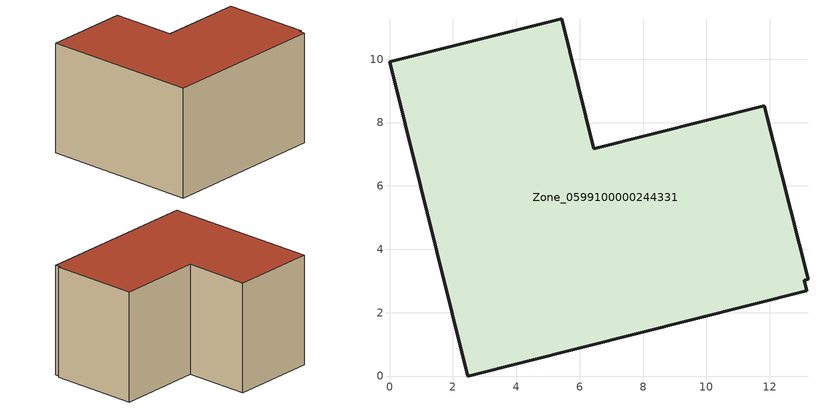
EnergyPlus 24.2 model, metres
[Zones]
Zone_0599100000244331
 floor ground (C_G): 13.21,3.06 13.08,3.02 13.17,2.69 2.47,0 0,9.91 5.43,11.27 6.45,7.18 11.83,8.53 z0
 wall outside (C_F): 13.21,3.06 11.83,8.53 6.45,7.18 5.43,11.27 0,9.91 2.47,0 13.17,2.69 13.08,3.02 13.21,3.06 z0:7.2
 roof outside (C_R): 13.08,3.02 13.21,3.06 11.83,8.53 6.45,7.18 5.43,11.27 0,9.91 2.47,0 13.17,2.69 z7.2
[BUILDING]
Pand.0599100000244331: North Axis=0; Terrain=City; Loads Convergence Tolerance Value=0.04; Temperature Convergence Tolerance Value=0.4; Solar Distribution=FullExterior; Maximum Number of Warmup Days=25; Minimum Number of Warmup Days=1
[Site:Location]
Rotterdam.The.Hague.AP_ZH_NLD Design_Conditions: Latitude=51.96; Longitude=4.45; Time Zone=1; Elevation=-4.5
[SITE:GROUNDTEMPERATURE:BUILDINGSURFACE]
18, 18, 18, 18, 18, 18, 18, 18, 18, 18, 18, 18
[MATERIAL] Thermal Absorptance=0.9; Solar Absorptance=0.7; Visible Absorptance=0.7
Name | Roughness | Thickness | Conductivity | Density | Specific Heat
G.TC.1975-1991 | MediumSmooth | 0.15 | 0.288461 | 540 | 1210
F.TC.1975-1991 | Rough | 0.3 | 0.230769 | 1920 | 840
R.TC.1975-1991 | MediumRough | 0.2 | 0.153846 | 1500 | 1000
[CONSTRUCTION]
C_G: G.TC.1975-1991
C_F: F.TC.1975-1991
C_R: R.TC.1975-1991
[ZONE]
Zone_0599100000244331: Type=1; Multiplier=1; Ceiling Height=Autocalculate; Volume=Autocalculate; Floor Area=autocalculate; Part of Total Floor Area=Yes
[ZONEINFILTRATION:DESIGNFLOWRATE]
Infil_Zone_0599100000244331: Zone or ZoneList or Space or SpaceList=Zone_0599100000244331; Schedule=AlwaysOn; Design Flow Rate Calculation Method=Flow/Area; Flow Rate per Floor Area=0.003; Constant Term Coefficient=1; Temperature Term Coefficient=0; Velocity Term Coefficient=0; Velocity Squared Term Coefficient=0
[HVACTEMPLATE:ZONE:IDEALLOADSAIRSYSTEM]
Zone_0599100000244331: Maximum Heating Supply Air Temperature=50; Minimum Cooling Supply Air Temperature=13; Maximum Heating Supply Air Humidity Ratio=0.0156; Minimum Cooling Supply Air Humidity Ratio=0.0077; Heating Limit=NoLimit; Cooling Limit=NoLimit; Dehumidification Control Type=ConstantSensibleHeatRatio; Cooling Sensible Heat Ratio=0.7; Dehumidification Setpoint=60; Humidification Control Type=None; Humidification Setpoint=30; Outdoor Air Method=None; Outdoor Air Flow Rate per Person=0.00944; Outdoor Air Flow Rate per Zone Floor Area=0; Outdoor Air Flow Rate per Zone=0; Demand Controlled Ventilation Type=None; Outdoor Air Economizer Type=NoEconomizer; Heat Recovery Type=None; Sensible Heat Recovery Effectiveness=0.7; Latent Heat Recovery Effectiveness=0.65
[ZONECONTROL:THERMOSTAT]
ThermostatControl_Zone_0599100000244331: Zone or ZoneList=Zone_0599100000244331; Control Type Schedule=DualSetpointControlType; Control 1=Thermostat_Zone_0599100000244331; Temperature Difference Between Cutout And Setpoint=0
[THERMOSTATSETPOINT:DUALSETPOINT]
Thermostat_Zone_0599100000244331: Heating Setpoint Temperature Schedule=HeatingSetpoint_Zone_0599100000244331; Cooling Setpoint Temperature Schedule=CoolingSetpoint_Zone_0599100000244331
[SCHEDULE:COMPACT]
HeatingSetpoint_Zone_0599100000244331: Through: 12/31, For: AllDays, Until: 24:00, 21
CoolingSetpoint_Zone_0599100000244331: Through: 12/31, For: AllDays, Until: 24:00, 24
DualSetpointControlType: Through: 12/31, For: AllDays, Until: 24:00, 4
AlwaysOn: Through: 12/31, For: AllDays, Until: 24:00, 1
